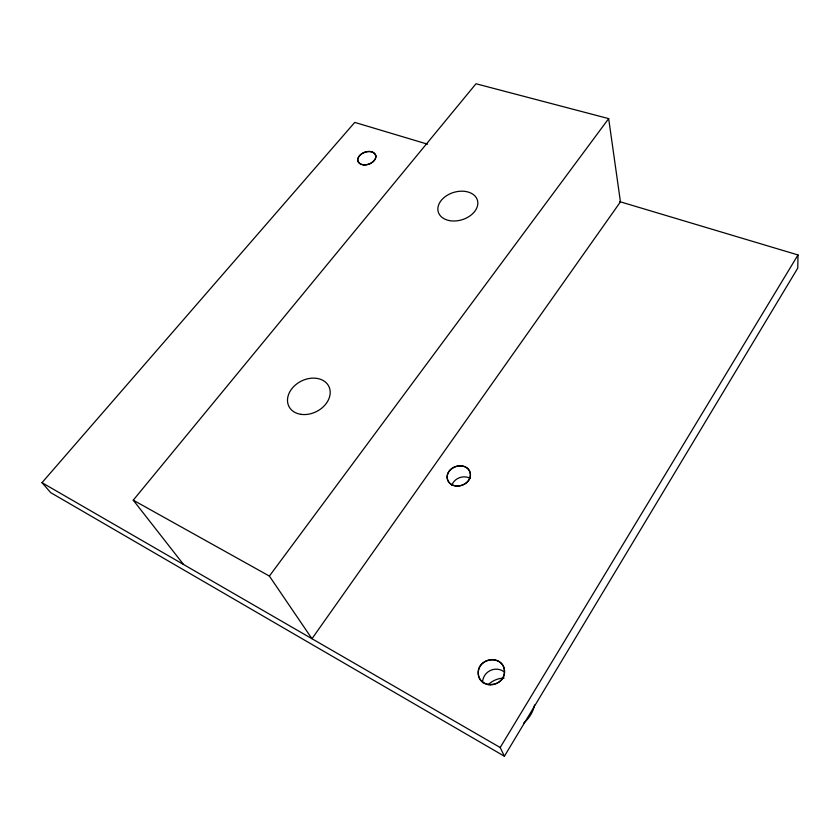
<?xml version="1.0" encoding="UTF-8"?>
<svg xmlns="http://www.w3.org/2000/svg" width="840" height="840" viewBox="0 0 840 840"><rect width="100%" height="100%" fill="white"/><g stroke="black" fill="none" stroke-linecap="round" stroke-linejoin="round"><path stroke-width="1.26" d="M619.7 201.632L798 254.951L797.769 268.086L504.399 756.242L50.694 492.629L42 482.675L354.753 122.398L427.581 144.186M504.399 756.242L500.189 747.516L798 254.951M608.675 118.618L620.445 201.852L311.966 638.715L269.388 576.072L608.675 118.618L475.997 83.758L133.245 500.168L183.54 564.49M133.245 500.168L269.388 576.072M42 482.675L500.189 747.516M451.836 485.352A11.718 9.849 -20.5 0 1 470.316 478.506M482.591 682.689A13.146 12.338 -29.1 0 1 490.182 670.562A13.146 12.338 -29.1 0 1 504.336 672.032M488.197 684.684A22.817 21.64 -30.5 0 1 504.126 678.048M534.566 704.97A31.941 30.303 -30.5 0 1 523.708 723.03M470.39 473.855C471.597 486.549 449.274 491.316 447.163 477.887C446.124 465.329 468.122 460.604 470.39 473.855M504.494 670.992C505.764 686.952 478.695 689.986 478.233 673.25C477.183 657.478 503.832 654.465 504.494 670.992M375.921 156.209C375.575 164.378 360.181 168.956 357.672 160.125C358.113 152.019 373.317 147.472 375.921 156.209M363.626 164.861A9.44 6.248 -19.8 0 0 375.795 155.39A9.44 6.248 -19.8 0 0 360.969 154.34A9.44 6.248 -19.8 0 0 363.626 164.861M456.005 486.034A11.876 9.912 -20.5 0 0 469.969 471.954A11.876 9.912 -20.5 0 0 450.366 469.822A11.876 9.912 -20.5 0 0 456.005 486.034M490.151 684.852A13.335 12.443 -28.5 0 0 503.307 666.256A13.335 12.443 -28.5 0 0 480.648 665.5A13.335 12.443 -28.5 0 0 490.151 684.852M300.962 414.341A22.334 17.021 -26.8 0 0 329.983 389.876A22.334 17.021 -26.8 0 0 295.596 384.836A22.334 17.021 -26.8 0 0 300.962 414.341M449.442 220.595A20.433 14.29 -16.9 0 0 477.75 201.831A20.433 14.29 -16.9 0 0 446.324 195.857A20.433 14.29 -16.9 0 0 449.442 220.595"/></g></svg>
